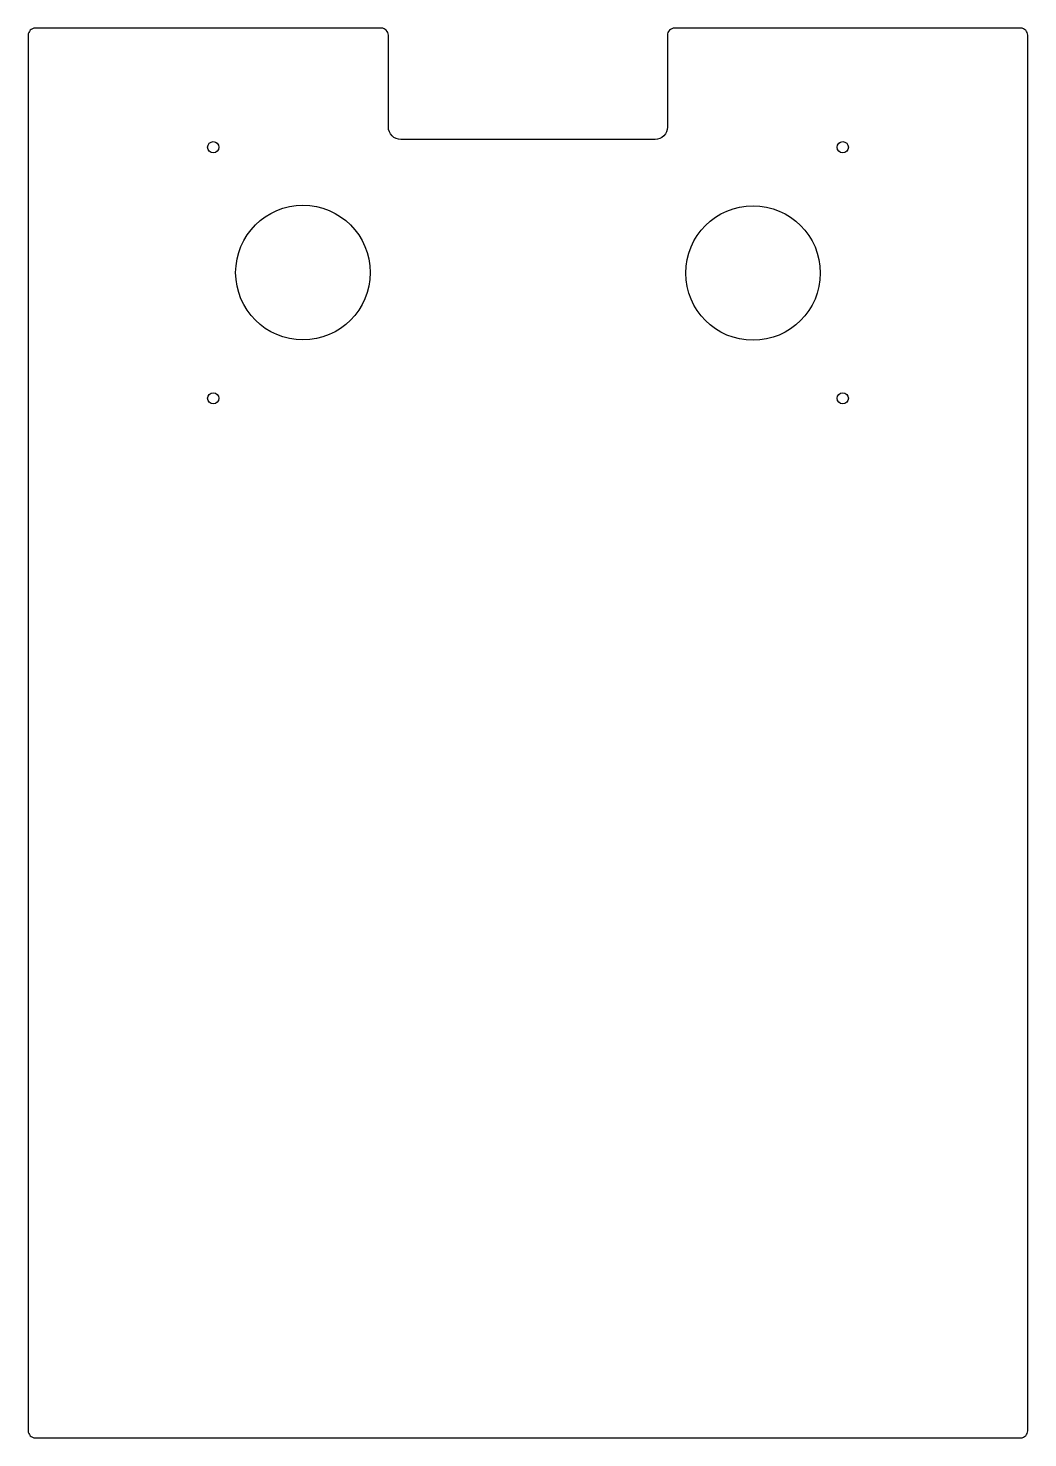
# Model space of a CAD drawing. Header units: millimetres. Extents: x 22 to 305, y -37 to 362.
import ezdxf

# ---------------------------------------------------------------- set-up
doc = ezdxf.new("R2010")
doc.units = ezdxf.units.MM
doc.layers.get('0').update_dxf_attribs({"linetype": 'CONTINUOUS'})

msp = doc.modelspace()

# ---------------------------------------------------------------- linework, layer by layer
msp.add_lwpolyline([(302.52, 361.5), (204.5, 361.5, 0.414214), (202.5, 359.5), (202.5, 333.5, -0.414214), (199, 330), (127, 330, -0.414214), (123.5, 333.5), (123.5, 359.5, 0.414214), (121.5, 361.5), (23.52, 361.5, 0.414214), (21.52, 359.5), (21.52, -35.5, 0.414214), (23.52, -37.5), (302.52, -37.5, 0.414214), (304.52, -35.5), (304.52, 359.5, 0.414214)], format="xyb", close=True)
for centre, radius in [((73.91, 327.8), 1.6), ((252.13, 327.8), 1.6), ((99.31, 292.33), 19.05), ((226.73, 292.2), 19.05), ((73.91, 256.73), 1.6), ((252.13, 256.73), 1.6)]:
    msp.add_circle(centre, radius)

doc.saveas('drawing.dxf')
